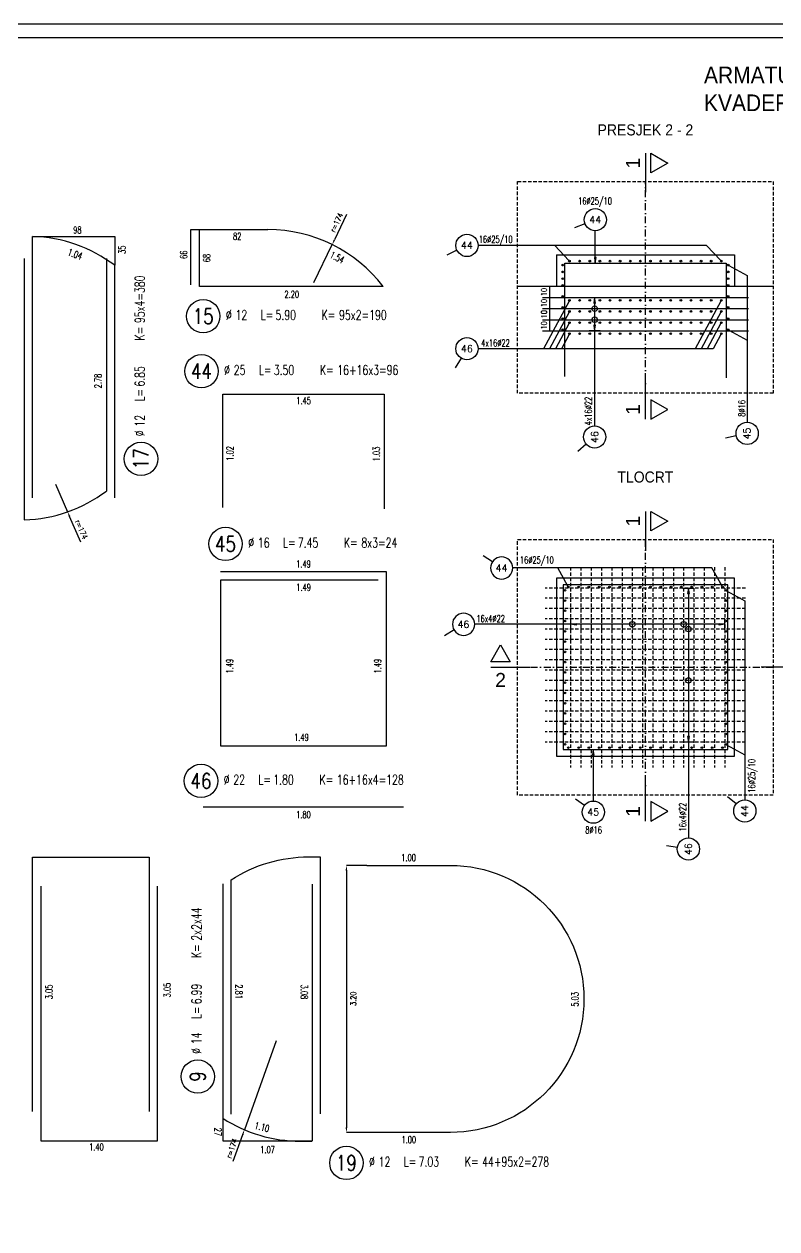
# Model space of a CAD drawing. Extents: x 29670 to 39758, y 69667 to 72992.
# Drawn here: x 36274 to 37627, y 70826 to 72992 of the extents above; entities that cross this region are included whole.
import ezdxf
from ezdxf.enums import TextEntityAlignment as Align

# ---------------------------------------------------------------- set-up
doc = ezdxf.new("R2010")
doc.units = 0
doc.header["$LTSCALE"] = 50
doc.header["$PDMODE"] = 34
doc.header["$PDSIZE"] = 5
for name, pattern in [('CENTER', [0.47, 0.25, -0.1, 0.02, -0.1]), ('HIDDEN', [9.525, 6.35, -3.175]), ('HIDDEN2', [0.1875, 0.125, -0.0625])]:
    doc.linetypes.add(name, pattern=pattern)
doc.layers.get('DEFPOINTS').update_dxf_attribs({"linetype": 'CONTINUOUS'})
for name, color, linetype in [('ARM', 1, 'CONTINUOUS'), ('ARM-I', 6, 'CONTINUOUS'), ('BETON', 7, 'CONTINUOUS'), ('CRTICA', 7, 'CONTINUOUS'), ('KOTE', 4, 'CONTINUOUS'), ('NEVIDLJIVO', 9, 'HIDDEN2'), ('OSI', 2, 'CENTER'), ('TANKO', 8, 'CONTINUOUS'), ('TEKST', 7, 'CONTINUOUS')]:
    doc.layers.add(name, color=color, linetype=linetype)
doc.styles.add('KOTE', font='romans.shx', dxfattribs={"width": 0.7})
doc.styles.add('NASLOV', font='ARIAL.TTF')
doc.styles.get("Standard").update_dxf_attribs({"font": 'romans.shx', "width": 0.9})
doc.dimstyles.new('M-50', dxfattribs={"dimscale": 50, "dimtxt": 0.2, "dimasz": 0.185, "dimexe": 0, "dimexo": 0, "dimgap": 0.1, "dimtad": 1, "dimdec": 0, "dimzin": 0, "dimdsep": 46, "dimtxsty": 'KOTE', "dimcen": 0.09, "dimclrd": 256, "dimclre": 256, "dimclrt": 2, "dimadec": 0, "dimazin": 0, "dimtfac": 1, "dimtdec": 0, "dimtix": 1, "dimtmove": 2, "dimatfit": 3, "dimfxl": 0, "dimtolj": 1, "dimtzin": 0, "dimarcsym": 0})

# ---------------------------------------------------------------- blocks, each defined once
blk = doc.blocks.new('*D307')
at = {"layer": 'DEFPOINTS', "color": 0}
for p in [(36727.4, 71164.3), (36670.2, 71004.2)]:
    blk.add_point(p, dxfattribs=at)
at = {"layer": 'TANKO', "lineweight": -2}
for p, q in [((36727.4, 71164.3), (36670.2, 71004.2)), ((36650.1, 70947.9), (36667.1, 70995.5))]:
    blk.add_line(p, q, dxfattribs=at)
at = {"layer": 'TANKO'}
blk.add_solid([(36665.7, 70996), (36668.6, 70995), (36670.2, 71004.2)], dxfattribs=at)
at = {"layer": 'TANKO', "color": 2, "insert": (36647.6, 70970.7), "char_height": 10, "attachment_point": 5, "rotation": 70.3385, "style": 'KOTE'}
blk.add_mtext('\\A1;{\\fRomanS|b0|i0|c238|p2;r=174}', dxfattribs=at)
blk = doc.blocks.new('POZ')
at = {"layer": 'ARM-I'}
blk.add_circle((0, 0), 0.6, dxfattribs=at)
at = {"layer": 'ARM', "width": 0.7}
for s, p in [('%%c', (0.814, -0.125)), ('L=', (2.064, -0.125)), ('K=', (4.256, -0.125))]:
    blk.add_text(s, height=0.35, dxfattribs=at).set_placement(p)
for tag, p in [('VA', (0.879, 0.435)), ('FI', (1.162, -0.13)), ('DUZ', (2.598, -0.13)), ('KOM', (4.881, -0.13))]:
    blk.add_attdef(tag, p, '', height=0.35, dxfattribs=at)
at = {"layer": 'ARM', "width": 0.7, "flags": 1}
for tag, p in [('TIP', (1.038, -0.896)), ('A', (1.162, -1.411)), ('B', (1.162, -1.918)), ('C', (1.162, -2.426)), ('D', (1.162, -2.934)), ('E', (1.162, -3.441)), ('F', (1.162, -3.949)), ('G', (1.162, -4.457)), ('H', (1.162, -4.964)), ('I', (1.162, -5.472)), ('J', (1.162, -5.98)), ('K', (1.162, -6.487)), ('L', (1.162, -6.995)), ('M', (1.162, -7.503)), ('N', (1.162, -8.011))]:
    blk.add_attdef(tag, p, '', height=0.35, dxfattribs=at)
at = {"layer": 'ARM-I', "width": 0.8}
blk.add_attdef('POZ', text='', height=0.55, dxfattribs=at).set_placement((0, 0), align=Align.MIDDLE)
blk = doc.blocks.new('A$C28D80909')
at = {"layer": 'ARM-I'}
for p, q in [((0, 308), (0, 27)), ((106.7, 307.6), (107, 0)), ((92.6, -0.4), (106.7, -0.4))]:
    blk.add_line(p, q, dxfattribs=at)
blk.add_arc((92.6, 169.6), 170, 237.0084, 270, dxfattribs=at)
blk = doc.blocks.new('*D310')
at = {"layer": 'DEFPOINTS', "color": 0}
for p in [(36827.9, 72595.3), (36794.9, 72526.9)]:
    blk.add_point(p, dxfattribs=at)
at = {"layer": 'TANKO', "lineweight": -2}
for p, q in [((36853.9, 72649.2), (36831.9, 72603.7)), ((36794.9, 72526.9), (36827.9, 72595.3))]:
    blk.add_line(p, q, dxfattribs=at)
at = {"layer": 'TANKO'}
blk.add_solid([(36830.5, 72604.3), (36833.3, 72603), (36827.9, 72595.3)], dxfattribs=at)
at = {"layer": 'TANKO', "color": 2, "insert": (36835.9, 72635), "char_height": 10, "attachment_point": 5, "rotation": 64.2852, "style": 'KOTE'}
blk.add_mtext('\\A1;{\\fRomanS|b0|i0|c238|p2;r=174}', dxfattribs=at)
blk = doc.blocks.new('*D312')
at = {"layer": 'DEFPOINTS', "color": 0}
for p in [(36330.7, 72164.5), (36352.4, 72115)]:
    blk.add_point(p, dxfattribs=at)
at = {"layer": 'TANKO', "lineweight": -2}
for p, q in [((36330.7, 72164.5), (36352.4, 72115)), ((36376.4, 72060.2), (36356.1, 72106.6))]:
    blk.add_line(p, q, dxfattribs=at)
at = {"layer": 'TANKO'}
blk.add_solid([(36357.5, 72107.2), (36354.7, 72105.9), (36352.4, 72115)], dxfattribs=at)
at = {"layer": 'TANKO', "color": 2, "insert": (36377.3, 72083.2), "char_height": 10, "attachment_point": 5, "rotation": 293.6298, "style": 'KOTE'}
blk.add_mtext('\\A1;{\\fRomanS|b0|i0|c238|p2;r=174}', dxfattribs=at)
blk = doc.blocks.new('*D314')
at = {"layer": 'DEFPOINTS', "color": 0}
for p in [(36890.2, 71479.3), (36853.5, 70999.3), (36890.2, 70999.3)]:
    blk.add_point(p, dxfattribs=at)
at = {"layer": 'TANKO', "lineweight": -2}
for p, q in [((36890.2, 71479.3), (36853.5, 71479.3)), ((36853.5, 71470.1), (36853.5, 71008.6)), ((36890.2, 70999.3), (36853.5, 70999.3))]:
    blk.add_line(p, q, dxfattribs=at)
at = {"layer": 'TANKO'}
for points in [[(36851.9, 71470.1), (36855, 71470.1), (36853.5, 71479.3)], [(36851.9, 71008.6), (36855, 71008.6), (36853.5, 70999.3)]]:
    blk.add_solid(points, dxfattribs=at)
at = {"layer": 'TANKO', "color": 2, "insert": (36865.8, 71239.7), "char_height": 10, "attachment_point": 5, "rotation": 90, "style": 'KOTE'}
blk.add_mtext('\\A1;{\\fRomanS|b0|i0|c238|p2;3.20}', dxfattribs=at)
blk = doc.blocks.new('*D345')
at = {"layer": 'DEFPOINTS', "color": 0}
for p in [(37218.4, 72519.7), (37218.4, 72500.2), (37218.4, 72500.2)]:
    blk.add_point(p, dxfattribs=at)
at = {"layer": 'TANKO', "lineweight": -2}
blk.add_line((37218.4, 72519.7), (37218.4, 72500.2), dxfattribs=at)
at = {"layer": 'TANKO', "color": 2, "insert": (37208.4, 72509.9), "char_height": 10, "attachment_point": 5, "rotation": 90, "style": 'KOTE'}
blk.add_mtext('\\A1;{\\fRomanS|b0|i0|c238|p2;10}', dxfattribs=at)
blk = doc.blocks.new('*D346')
at = {"layer": 'DEFPOINTS', "color": 0}
for p in [(37218.4, 72500.2), (37218.4, 72480.2), (37218.4, 72480.2)]:
    blk.add_point(p, dxfattribs=at)
at = {"layer": 'TANKO', "lineweight": -2}
blk.add_line((37218.4, 72500.2), (37218.4, 72480.2), dxfattribs=at)
at = {"layer": 'TANKO', "color": 2, "insert": (37208.4, 72490.2), "char_height": 10, "attachment_point": 5, "rotation": 90, "style": 'KOTE'}
blk.add_mtext('\\A1;{\\fRomanS|b0|i0|c238|p2;10}', dxfattribs=at)
blk = doc.blocks.new('*D347')
at = {"layer": 'DEFPOINTS', "color": 0}
for p in [(37218.4, 72480.2), (37218.4, 72460.2), (37218.4, 72460.2)]:
    blk.add_point(p, dxfattribs=at)
at = {"layer": 'TANKO', "lineweight": -2}
blk.add_line((37218.4, 72480.2), (37218.4, 72460.2), dxfattribs=at)
at = {"layer": 'TANKO', "color": 2, "insert": (37208.4, 72470.2), "char_height": 10, "attachment_point": 5, "rotation": 90, "style": 'KOTE'}
blk.add_mtext('\\A1;{\\fRomanS|b0|i0|c238|p2;10}', dxfattribs=at)
blk = doc.blocks.new('*D348')
at = {"layer": 'DEFPOINTS', "color": 0}
for p in [(37218.4, 72460.2), (37218.4, 72440.2), (37218.4, 72440.2)]:
    blk.add_point(p, dxfattribs=at)
at = {"layer": 'TANKO', "lineweight": -2}
blk.add_line((37218.4, 72460.2), (37218.4, 72440.2), dxfattribs=at)
at = {"layer": 'TANKO', "color": 2, "insert": (37208.4, 72450.2), "char_height": 10, "attachment_point": 5, "rotation": 90, "style": 'KOTE'}
blk.add_mtext('\\A1;{\\fRomanS|b0|i0|c238|p2;10}', dxfattribs=at)
blk = doc.blocks.new('STR')
at = {"layer": 'KOTE', "color": 9}
blk.add_lwpolyline([(-1, 0.17), (-1, -0.17), (0, 0)], close=True, dxfattribs=at)
at = {"layer": 'KOTE', "color": 9, "linetype": 'ByBlock'}
blk.add_solid([(-1, 0.17), (-1, -0.17), (0, 0)], dxfattribs=at)
blk = doc.blocks.new('P')
at = {"layer": 'KOTE'}
blk.add_circle((0, 0), 0.4, dxfattribs=at)
blk.add_attdef('P', text='', height=0.25, dxfattribs=at).set_placement((-0.004, 0.004), align=Align.MIDDLE)
blk = doc.blocks.new('S')
at = {"layer": 'KOTE', "color": 9}
blk.add_line((0, 1), (0, -1), dxfattribs=at)
blk.add_lwpolyline([(-1, 0.17), (-1, -0.17), (0, 0)], close=True, dxfattribs=at)
at = {"layer": 'KOTE', "color": 9, "linetype": 'ByBlock'}
blk.add_solid([(-1, 0.17), (-1, -0.17), (0, 0)], dxfattribs=at)

msp = doc.modelspace()

# ---------------------------------------------------------------- linework, layer by layer
at = {"layer": 'ARM'}
for points in [[(37245.7, 72358), (37245.7, 72562), (37535.7, 72562), (37535.7, 72356)], [(37205.7, 72500.2), (37575.7, 72500.2)], [(37205.7, 72480.2), (37575.7, 72480.2)], [(37205.7, 72460.2), (37575.7, 72460.2)], [(37205.7, 72440.2), (37575.7, 72440.2)]]:
    msp.add_lwpolyline(points, dxfattribs=at)
msp.add_lwpolyline([(37242.7, 71687.5), (37538.7, 71687.5), (37538.7, 71983.5), (37242.7, 71983.5)], close=True, dxfattribs=at)
at = {"layer": 'ARM-I'}
for p, q in [((36574.2, 72622.2), (36712.5, 72622.2)), ((36574.2, 72523.2), (36574.2, 72622.2)), ((36589.2, 72520.2), (36589.2, 72622.2)), ((36289.7, 72140.3), (36289.7, 72610)), ((36274.7, 72570.1), (36274.7, 72100.4)), ((36422.1, 72570.1), (36422.1, 72152.3)), ((36437.1, 72140.3), (36437.1, 72558.1)), ((36919.5, 72520.2), (36589.2, 72520.2))]:
    msp.add_line(p, q, dxfattribs=at)
for points in [[(36631.3, 72122.5), (36631.3, 72326.5), (36921.3, 72326.5), (36921.3, 72120.5)], [(36910.3, 71992.2), (36627.3, 71992.2), (36627.3, 71694.2), (36925.3, 71694.2), (36925.3, 72007.2), (36627.3, 72007.2)], [(36596.3, 71584.4), (36956.3, 71584.4)]]:
    msp.add_lwpolyline(points, dxfattribs=at)
at = {"layer": 'ARM-I', "elevation": 0}
for points in [[(36289.2, 71036.8), (36289.2, 71494.3), (36499.2, 71494.3), (36499.2, 71036.8)], [(36304.2, 71441.8), (36304.2, 70984.3), (36514.2, 70984.3), (36514.2, 71441.8)]]:
    msp.add_lwpolyline(points, dxfattribs=at)
msp.add_lwpolyline([(36890.2, 71479.3), (37040.2, 71479.3, -1), (37040.2, 70999.3), (36890.2, 70999.3)], format="xyb", dxfattribs=at)
at = {"layer": 'ARM-I'}
for centre, start, end in [((36712.5, 72361.2), 37.5313, 90), ((36280.7, 72349.2), 53.1587, 88.024), ((36265.7, 72361.2), 271.976, 306.8413)]:
    msp.add_arc(centre, 261, start, end, dxfattribs=at)
at = {"layer": 'BETON'}
for p, q in [((37230.7, 72577), (37230.7, 72519.7)), ((37230.7, 72577), (37550.7, 72577)), ((37550.7, 72577), (37550.7, 72519.7)), ((37620.4, 72519.7), (37161, 72519.7))]:
    msp.add_line(p, q, dxfattribs=at)
for points in [[(29669.6, 69667.2), (38595.8, 69667.2), (38595.8, 72991.7), (29669.6, 72991.7)], [(29794.6, 69692.2), (38570.8, 69692.2), (38570.8, 72966.7), (29794.6, 72966.7)], [(37230.7, 71675.5), (37550.7, 71675.5), (37550.7, 71995.5), (37230.7, 71995.5)]]:
    msp.add_lwpolyline(points, close=True, dxfattribs=at)
at = {"layer": 'CRTICA'}
for p, q in [((37282.1, 72632.9), (37263.4, 72625.7)), ((37052, 72585.2), (37033.9, 72576.6)), ((37059.6, 72391.1), (37049.1, 72374)), ((37553.9, 72251.7), (37534.4, 72247.6)), ((37284.5, 72236.3), (37269.4, 72223.1)), ((37115.7, 72025), (37098.9, 72036)), ((37046.8, 71902.6), (37029.7, 71892.3)), ((37281, 71586.9), (37264.8, 71598.7)), ((37553.8, 71589.8), (37538.2, 71602.4)), ((37448.2, 71511.6), (37428.4, 71514.3))]:
    msp.add_line(p, q, dxfattribs=at)
at = {"layer": 'KOTE'}
for centre, radius in [((37242.1, 72558.4), 1.5), ((37254.3, 72565.6), 1.5), ((37272.5, 72565.6), 1.5), ((37290.7, 72565.6), 1.5), ((37308.9, 72565.6), 1.5), ((37327.1, 72565.6), 1.5), ((37345.3, 72565.6), 1.5), ((37363.5, 72565.6), 1.5), ((37381.6, 72565.6), 1.5), ((37399.8, 72565.6), 1.5), ((37418, 72565.6), 1.5), ((37436.2, 72565.6), 1.5), ((37454.4, 72565.6), 1.5), ((37472.6, 72565.6), 1.5), ((37490.8, 72565.6), 1.5), ((37509, 72565.6), 1.5), ((37527.1, 72565.6), 1.5), ((37539.3, 72558.4), 1.5), ((37242.1, 72546.2), 1.5), ((37242.1, 72534), 1.5), ((37539.3, 72546.2), 1.5), ((37539.3, 72534), 1.5), ((37242.1, 72521.8), 1.5), ((37539.3, 72521.8), 1.5), ((37242.1, 72502.3), 1.5), ((37254.3, 72495.1), 1.5), ((37272.5, 72495.1), 1.5), ((37290.7, 72495.1), 1.5), ((37308.9, 72495.1), 1.5), ((37327.1, 72495.1), 1.5), ((37345.3, 72495.1), 1.5), ((37363.5, 72495.1), 1.5), ((37381.6, 72495.1), 1.5), ((37399.8, 72495.1), 1.5), ((37418, 72495.1), 1.5), ((37436.2, 72495.1), 1.5), ((37454.4, 72495.1), 1.5), ((37472.6, 72495.1), 1.5), ((37490.8, 72495.1), 1.5), ((37509, 72495.1), 1.5), ((37527.1, 72495.1), 1.5), ((37539.3, 72502.3), 1.5), ((37242.1, 72482.3), 1.5), ((37254.3, 72475.1), 1.5), ((37272.5, 72475.1), 1.5), ((37290.7, 72475.1), 1.5), ((37299.5, 72480.2), 5), ((37299.5, 72460.2), 5), ((37308.9, 72475.1), 1.5), ((37327.1, 72475.1), 1.5), ((37345.3, 72475.1), 1.5), ((37363.5, 72475.1), 1.5), ((37381.6, 72475.1), 1.5), ((37399.8, 72475.1), 1.5), ((37418, 72475.1), 1.5), ((37436.2, 72475.1), 1.5), ((37454.4, 72475.1), 1.5), ((37472.6, 72475.1), 1.5), ((37490.8, 72475.1), 1.5), ((37509, 72475.1), 1.5), ((37527.1, 72475.1), 1.5), ((37539.3, 72482.3), 1.5), ((37242.1, 72462.3), 1.5), ((37242.1, 72442.3), 1.5), ((37254.3, 72455.1), 1.5), ((37272.5, 72455.1), 1.5), ((37290.7, 72455.1), 1.5), ((37308.9, 72455.1), 1.5), ((37327.1, 72455.1), 1.5), ((37345.3, 72455.1), 1.5), ((37363.5, 72455.1), 1.5), ((37381.6, 72455.1), 1.5), ((37399.8, 72455.1), 1.5), ((37418, 72455.1), 1.5), ((37436.2, 72455.1), 1.5), ((37454.4, 72455.1), 1.5), ((37472.6, 72455.1), 1.5), ((37490.8, 72455.1), 1.5), ((37508.9, 72455.1), 1.5), ((37527.1, 72455.1), 1.5), ((37539.3, 72462.3), 1.5), ((37539.3, 72442.3), 1.5), ((37254.3, 72435.1), 1.5), ((37272.5, 72435.1), 1.5), ((37290.7, 72435.1), 1.5), ((37308.9, 72435.1), 1.5), ((37327.1, 72435.1), 1.5), ((37345.3, 72435.1), 1.5), ((37363.5, 72435.1), 1.5), ((37381.6, 72435.1), 1.5), ((37399.8, 72435.1), 1.5), ((37418, 72435.1), 1.5), ((37436.2, 72435.1), 1.5), ((37454.4, 72435.1), 1.5), ((37472.6, 72435.1), 1.5), ((37490.8, 72435.1), 1.5), ((37509, 72435.1), 1.5), ((37527.1, 72435.1), 1.5), ((37246.3, 71973.9), 1.5), ((37252.3, 71979.9), 1.5), ((37270.8, 71979.9), 1.5), ((37289.2, 71979.9), 1.5), ((37307.7, 71979.9), 1.5), ((37326.2, 71979.9), 1.5), ((37344.6, 71979.9), 1.5), ((37363.1, 71979.9), 1.5), ((37381.5, 71979.9), 1.5), ((37400, 71979.9), 1.5), ((37418.4, 71979.9), 1.5), ((37436.9, 71979.9), 1.5), ((37455.3, 71979.9), 1.5), ((37473.8, 71979.9), 1.5), ((37492.2, 71979.9), 1.5), ((37510.7, 71979.9), 1.5), ((37529.1, 71979.9), 1.5), ((37535.1, 71973.9), 1.5), ((37246.3, 71955.5), 1.5), ((37535.1, 71955.5), 1.5), ((37246.3, 71937), 1.5), ((37535.1, 71937), 1.5), ((37246.3, 71918.6), 1.5), ((37246.3, 71900.1), 1.5), ((37367.1, 71912.8), 5), ((37459.4, 71912.8), 5), ((37468, 71904.2), 5), ((37535.1, 71918.6), 1.5), ((37535.1, 71900.1), 1.5), ((37246.3, 71881.7), 1.5), ((37535.1, 71881.7), 1.5), ((37246.3, 71863.2), 1.5), ((37535.1, 71863.2), 1.5), ((37246.3, 71844.8), 1.5), ((37535.1, 71844.8), 1.5), ((37246.3, 71826.3), 1.5), ((37468, 71811.9), 5), ((37535.1, 71826.3), 1.5), ((37246.3, 71807.8), 1.5), ((37535.1, 71807.8), 1.5), ((37246.3, 71789.4), 1.5), ((37246.3, 71770.9), 1.5), ((37535.1, 71789.4), 1.5), ((37535.1, 71770.9), 1.5), ((37246.3, 71752.5), 1.5), ((37535.1, 71752.5), 1.5), ((37246.3, 71734), 1.5), ((37535.1, 71734), 1.5), ((37246.3, 71715.6), 1.5), ((37535.1, 71715.6), 1.5), ((37246.3, 71697.1), 1.5), ((37252.3, 71691.1), 1.5), ((37270.8, 71691.1), 1.5), ((37289.2, 71691.1), 1.5), ((37307.7, 71691.1), 1.5), ((37326.2, 71691.1), 1.5), ((37344.6, 71691.1), 1.5), ((37363.1, 71691.1), 1.5), ((37381.5, 71691.1), 1.5), ((37400, 71691.1), 1.5), ((37418.4, 71691.1), 1.5), ((37436.9, 71691.1), 1.5), ((37455.3, 71691.1), 1.5), ((37473.8, 71691.1), 1.5), ((37492.2, 71691.1), 1.5), ((37510.7, 71691.1), 1.5), ((37529.1, 71691.1), 1.5), ((37535.1, 71697.1), 1.5)]:
    msp.add_circle(centre, radius, dxfattribs=at)
at = {"layer": 'NEVIDLJIVO'}
for p, q in [((37256.4, 72015.5), (37256.4, 71655.5)), ((37274.9, 72015.5), (37274.9, 71655.5)), ((37293.3, 72015.5), (37293.3, 71655.5)), ((37311.8, 72015.5), (37311.8, 71655.5)), ((37330.2, 72015.5), (37330.2, 71655.5)), ((37348.7, 72015.5), (37348.7, 71655.5)), ((37367.1, 72015.5), (37367.1, 71655.5)), ((37385.6, 72015.5), (37385.6, 71655.5)), ((37404, 72015.5), (37404, 71655.5)), ((37422.5, 72015.5), (37422.5, 71655.5)), ((37441, 72015.5), (37441, 71655.5)), ((37459.4, 72015.5), (37459.4, 71655.5)), ((37477.9, 72015.5), (37477.9, 71655.5)), ((37496.3, 72015.5), (37496.3, 71655.5)), ((37514.8, 72015.5), (37514.8, 71655.5)), ((37533.2, 72015.5), (37533.2, 71655.5)), ((37570.7, 71978), (37210.7, 71978)), ((37570.7, 71959.6), (37210.7, 71959.6)), ((37570.7, 71941.1), (37210.7, 71941.1)), ((37570.7, 71922.6), (37210.7, 71922.6)), ((37570.7, 71904.2), (37210.7, 71904.2)), ((37570.7, 71885.7), (37210.7, 71885.7)), ((37570.7, 71867.3), (37210.7, 71867.3)), ((37570.7, 71848.8), (37210.7, 71848.8)), ((37570.7, 71830.4), (37210.7, 71830.4)), ((37570.7, 71811.9), (37210.7, 71811.9)), ((37570.7, 71793.5), (37210.7, 71793.5)), ((37570.7, 71775), (37210.7, 71775)), ((37570.7, 71756.6), (37210.7, 71756.6)), ((37570.7, 71738.1), (37210.7, 71738.1)), ((37570.7, 71719.7), (37210.7, 71719.7)), ((37570.7, 71701.2), (37210.7, 71701.2))]:
    msp.add_line(p, q, dxfattribs=at)
for points in [[(37161, 72708.8), (37620.4, 72708.8), (37620.4, 72328.1), (37161, 72328.1)], [(37161, 72065.2), (37620.4, 72065.2), (37620.4, 71605.8), (37161, 71605.8)]]:
    msp.add_lwpolyline(points, close=True, dxfattribs=at)
at = {"layer": 'OSI'}
for p, q in [((37390.7, 72328.1), (37390.7, 72708.8)), ((37390.7, 71605.8), (37390.7, 72065.2)), ((37161, 71835.5), (37620.4, 71835.5))]:
    msp.add_line(p, q, dxfattribs=at)
at = {"layer": 'TANKO'}
for p, q in [((37300.7, 72562), (37300.7, 72620.1)), ((36289.7, 72610), (36437.1, 72610)), ((36437.1, 72610), (36437.1, 72558.1)), ((37500.7, 72593.8), (37090, 72593.8)), ((37253.3, 72566.7), (37227.9, 72593.8)), ((37526.1, 72566.7), (37500.7, 72593.8)), ((37540.7, 72557.7), (37573.5, 72539.6)), ((37573.5, 72539.6), (37573.5, 72275.9)), ((37253.6, 72493.8), (37207.4, 72408.1)), ((37299.5, 72500.2), (37299.5, 72440.2)), ((37526.4, 72493.8), (37480.2, 72408.1)), ((37253.6, 72473.8), (37218.2, 72408.1)), ((37526.4, 72473.8), (37491, 72408.1)), ((37253.6, 72453.8), (37229, 72408.1)), ((37526.4, 72453.8), (37501.8, 72408.1)), ((37253.6, 72433.8), (37239.8, 72408.1)), ((37299.5, 72440.2), (37299.5, 72269.5)), ((37526.4, 72433.8), (37512.6, 72408.1)), ((37540.7, 72441.6), (37573.5, 72423.5)), ((37512.6, 72408.1), (37090, 72408.1)), ((37510.3, 72014.1), (37152.4, 72014.1)), ((37251.6, 71981.2), (37233.5, 72014.1)), ((37528.4, 71981.2), (37510.3, 72014.1)), ((37468, 71978), (37468, 71701.2)), ((37536.5, 71973.2), (37569.3, 71955.1)), ((37569.3, 71955.1), (37569.3, 71597.2)), ((37256.4, 71912.8), (37084, 71912.8)), ((37533.2, 71912.8), (37256.4, 71912.8)), ((37297.1, 71687.5), (37297.1, 71595.1)), ((37468, 71701.2), (37468, 71528.8)), ((37536.5, 71696.4), (37569.3, 71678.3))]:
    msp.add_line(p, q, dxfattribs=at)
at = {"layer": 'TANKO', "elevation": 0}
msp.add_lwpolyline([(36631.6, 71024.8), (36631.6, 70984.3), (36792.1, 70984.3)], dxfattribs=at)
at = {"layer": 'TEKST', "linetype": 'HIDDEN'}
for p, q in [((37390.7, 72759.4), (37390.7, 72689.4)), ((37390.7, 72281.4), (37390.7, 72351.4)), ((37390.7, 72115.8), (37390.7, 72045.8)), ((37113, 71835.5), (37183, 71835.5)), ((37668.5, 71835.5), (37598.5, 71835.5)), ((37390.7, 71559.1), (37390.7, 71629.1))]:
    msp.add_line(p, q, dxfattribs=at)
at = {"layer": 'TEKST'}
for points in [[(37400.7, 72724.4), (37400.7, 72759.4), (37431.1, 72741.9)], [(37400.7, 72316.4), (37400.7, 72281.4), (37431.1, 72298.9)], [(37400.7, 72080.8), (37400.7, 72115.8), (37431.1, 72098.3)], [(37148, 71845.5), (37113, 71845.5), (37130.5, 71875.8)], [(37400.7, 71594.1), (37400.7, 71559.1), (37431.1, 71576.6)]]:
    msp.add_lwpolyline(points, close=True, dxfattribs=at)

# ---------------------------------------------------------------- block references
at = {"layer": 'ARM-I', "xscale": -1.5, "yscale": 1.5, "zscale": 1.5, "rotation": 180}
msp.add_blockref('A$C28D80909', (36646.6, 71494.1, 0), dxfattribs=at)
at = {"layer": 'ARM-I', "xscale": 1.5, "yscale": 1.5, "zscale": 1.5}
msp.add_blockref('A$C28D80909', (36631.6, 70984.3, 0), dxfattribs=at)
at = {"layer": 'KOTE'}
ref = msp.add_blockref('P', (37300.7, 72640.1), dxfattribs=dict(at, xscale=50, yscale=50, zscale=50))
ref.add_attrib('P', '44', dxfattribs={"height": 12.5}).set_placement((37300.6, 72640.3), align=Align.MIDDLE)
ref = msp.add_blockref('P', (37070, 72593.8), dxfattribs=dict(at, xscale=50, yscale=50, zscale=50))
ref.add_attrib('P', '44', dxfattribs={"height": 12.5}).set_placement((37069.9, 72594), align=Align.MIDDLE)
at = {"layer": 'KOTE', "yscale": 10, "zscale": 10}
for name, p, xscale, rotation in [('STR', (37300.7, 72562), 10, 270), ('S', (37299.5, 72500.2), 10, 90), ('S', (37299.5, 72440.2), 10, 270), ('S', (37468, 71978), 10, 90), ('S', (37256.4, 71912.8), -10, 7.170344318296883e-09), ('S', (37533.2, 71912.8), -10, 180.0000000071704), ('S', (37468, 71701.2), 10, 270), ('STR', (37297.1, 71687.5), 10, 90)]:
    msp.add_blockref(name, p, dxfattribs=dict(at, xscale=xscale, rotation=rotation))
at = {"layer": 'KOTE', "xscale": 50, "yscale": 50, "zscale": 50, "rotation": 90}
for p, values in [((36484.4, 72210.1), {'POZ': '17', 'FI': '12', 'DUZ': '6.85', 'KOM': '95x4=380'}), ((36586.3, 71099.9, 0), {'POZ': '9', 'FI': '14', 'DUZ': '6.99', 'KOM': '2x2x44'})]:
    msp.add_blockref('POZ', p, dxfattribs=at).add_auto_attribs(values)
at = {"layer": 'KOTE', "xscale": 50, "yscale": 50, "zscale": 50}
for p, values in [((36596.2, 72466.5), {'POZ': '15', 'FI': '12', 'DUZ': '5.90', 'KOM': '95x2=190'}), ((36593, 72367.6), {'POZ': '44', 'FI': '25', 'DUZ': '3.50', 'KOM': '16+16x3=96'}), ((36636.3, 72057.2), {'POZ': '45', 'FI': '16', 'DUZ': '7.45', 'KOM': '8x3=24'}), ((36592.2, 71631.2), {'POZ': '46', 'FI': '22', 'DUZ': '1.80', 'KOM': '16+16x4=128'}), ((36853.4, 70944.5), {'POZ': '19', 'FI': '12', 'DUZ': '7.03', 'KOM': '44+95x2=278'})]:
    msp.add_blockref('POZ', p, dxfattribs=at).add_auto_attribs(values)
at = {"layer": 'KOTE'}
ref = msp.add_blockref('P', (37070, 72408.1), dxfattribs=dict(at, xscale=50, yscale=50, zscale=50))
ref.add_attrib('P', '46', dxfattribs={"height": 12.5}).set_placement((37069.9, 72408.3), align=Align.MIDDLE)
ref = msp.add_blockref('P', (37299.5, 72249.5), dxfattribs=dict(at, xscale=50, yscale=50, zscale=50, rotation=90))
ref.add_attrib('P', '46', dxfattribs={"height": 12.5, "rotation": 90}).set_placement((37299.3, 72249.3), align=Align.MIDDLE)
ref = msp.add_blockref('P', (37573.5, 72255.9), dxfattribs=dict(at, xscale=50, yscale=50, zscale=50, rotation=90))
ref.add_attrib('P', '45', dxfattribs={"height": 12.5, "rotation": 90}).set_placement((37573.3, 72255.7), align=Align.MIDDLE)
ref = msp.add_blockref('P', (37132.4, 72014.1), dxfattribs=dict(at, xscale=-50, yscale=50, zscale=50, rotation=180.0000000071704))
ref.add_attrib('P', '44', dxfattribs={"height": 12.5, "rotation": 0}).set_placement((37132.2, 72013.9), align=Align.MIDDLE)
ref = msp.add_blockref('P', (37064, 71912.8), dxfattribs=dict(at, xscale=-50, yscale=50, zscale=50, rotation=180.0000000071704))
ref.add_attrib('P', '46', dxfattribs={"height": 12.5, "rotation": 0}).set_placement((37063.8, 71912.6), align=Align.MIDDLE)
ref = msp.add_blockref('P', (37297.1, 71575.1), dxfattribs=dict(at, xscale=50, yscale=50, zscale=50))
ref.add_attrib('P', '45', dxfattribs={"height": 12.5}).set_placement((37296.9, 71575.3), align=Align.MIDDLE)
ref = msp.add_blockref('P', (37569.3, 71577.2), dxfattribs=dict(at, xscale=50, yscale=50, zscale=50, rotation=90))
ref.add_attrib('P', '44', dxfattribs={"height": 12.5, "rotation": 90}).set_placement((37569.1, 71577), align=Align.MIDDLE)
ref = msp.add_blockref('P', (37468, 71508.8), dxfattribs=dict(at, xscale=50, yscale=50, zscale=50, rotation=90))
ref.add_attrib('P', '46', dxfattribs={"height": 12.5, "rotation": 90}).set_placement((37467.8, 71508.6), align=Align.MIDDLE)

# ---------------------------------------------------------------- texts
at = {"layer": 'KOTE', "style": 'KOTE', "width": 0.7}
for s, p in [('16%%c25/10', (37300.2, 72672.9)), ('98', (36370, 72621.4)), ('1.45', (36776.6, 72314.8)), ('1.49', (36776.3, 72021)), ('1.49', (36776.6, 71979.2)), ('1.49', (36772.6, 71709.7)), ('1.80', (36776.3, 71570.7)), ('8%%c16', (37297.7, 71543.2)), ('1.00', (36965.2, 71493.1, 0)), ('1.00', (36965.5, 70986.6, 0)), ('1.40', (36404.2, 70973.1, 0)), ('1.07', (36711.8, 70968.3, 0))]:
    msp.add_text(s, height=12.5, dxfattribs=at).set_placement(p, align=Align.MIDDLE)
for s, rotation, p in [('82', 360, (36657.2, 72610)), ('1.04', 340.3462, (36366, 72578.1)), ('35', 90, (36450.3, 72586.1)), ('66', 90, (36561.2, 72577.1)), ('68', 90, (36602.4, 72571)), ('1.54', 333.7657, (36836.9, 72572.3)), ('2.20', 360, (36755.3, 72505.9)), ('2.78', 90, (36406.9, 72350.1)), ('1.02', 90, (36644.5, 72219.9)), ('1.03', 90, (36907.3, 72218.9)), ('1.49', 90, (36643.8, 71837.5)), ('1.49', 90, (36909.4, 71837.5)), ('3.05', 90, (36319.1, 71251.9, 0)), ('3.05', 90, (36531.4, 71255.2, 0)), ('2.81', 270, (36660.5, 71252.5, 0)), ('3.08', 270, (36777.8, 71252, 0)), ('5.03', 90, (37264.3, 71238.7, 0)), ('1.10', 345.8378, (36701.8, 71009.1, 0)), ('27', 270, (36622.8, 71000.4, 0))]:
    msp.add_text(s, height=12.5, rotation=rotation, dxfattribs=at).set_placement(p, align=Align.MIDDLE)
for s, p in [('16%%C25/10', (37091.3, 72598.4)), ('4x16%%c22', (37095.7, 72412.4))]:
    msp.add_text(s, height=12.5, dxfattribs=at).set_placement(p)
for s, rotation, p in [('4x16%%c22', 90, (37294.6, 72270.3)), ('8%%C16', 90, (37570.2, 72285.9)), ('16%%C25/10', 0, (37165.3, 72022)), ('16x4%%c22', 0, (37087, 71916.8)), ('16%%C25/10', 90, (37588, 71610.1)), ('16x4%%c22', 90, (37463.9, 71540.6))]:
    msp.add_text(s, height=12.5, rotation=rotation, dxfattribs=at).set_placement(p)
at = {"layer": 'TEKST', "style": 'NASLOV'}
for p in [(37368.2, 72741.9), (37368.2, 72298.9), (37368.2, 72098.3), (37368.2, 71576.6)]:
    msp.add_text('1', height=25, rotation=90, dxfattribs=at).set_placement(p, align=Align.MIDDLE)
msp.add_text('2', height=25, dxfattribs=at).set_placement((37130.5, 71813), align=Align.MIDDLE)
at = {"layer": 'TEKST', "attachment_point": 5}
for s, insert, char_height in [('{\\fArial|b0|i0|c238|p34;ARMATURA LEŽAJNIH\\PKVADERA..........M 1:25}', (37696.1, 72875), 30), ('{\\fArial|b0|i0|c238|p34;PRESJEK 2 - 2}', (37390.7, 72801.4), 20), ('{\\fArial|b0|i0|c238|p34;TLOCRT}', (37390.7, 72177.4), 20)]:
    msp.add_mtext(s, dxfattribs=dict(at, insert=insert, char_height=char_height))

# ---------------------------------------------------------------- dimensions: what is measured, and where the dimension line sits
at = {"layer": 'TANKO'}
for center, mpoint, picture, middle in [((36794.9, 72526.9), (36827.9, 72595.3), '*D310', (36835.9, 72635)), ((36330.7, 72164.5), (36352.4, 72115), '*D312', (36377.3, 72083.2)), ((36727.4, 71164.3, 0), (36670.2, 71004.2, 0), '*D307', (36647.6, 70970.7, 0))]:
    dim = msp.add_radius_dim(center=center, mpoint=mpoint, text='{\\fRomanS|b0|i0|c238|p2;r=174}', dimstyle='M-50', dxfattribs=at)
    dim.commit()
    dim.dimension.update_dxf_attribs({"geometry": picture, "text_midpoint": middle})
for base, p1, p2, picture, middle in [((37218.4, 72500.2), (37218.4, 72519.7), (37218.4, 72500.2), '*D345', (37208.4, 72509.9)), ((37218.4, 72480.2), (37218.4, 72500.2), (37218.4, 72480.2), '*D346', (37208.4, 72490.2)), ((37218.4, 72460.2), (37218.4, 72480.2), (37218.4, 72460.2), '*D347', (37208.4, 72470.2)), ((37218.4, 72440.2), (37218.4, 72460.2), (37218.4, 72440.2), '*D348', (37208.4, 72450.2))]:
    dim = msp.add_linear_dim(base=base, p1=p1, p2=p2, angle=90, text='{\\fRomanS|b0|i0|c238|p2;10}', dimstyle='M-50', dxfattribs=at)
    dim.commit()
    dim.dimension.update_dxf_attribs({"geometry": picture, "text_midpoint": middle})
dim = msp.add_linear_dim(base=(36853.5, 70999.3, 0), p1=(36890.2, 71479.3, 0), p2=(36890.2, 70999.3, 0), angle=90, text='{\\fRomanS|b0|i0|c238|p2;3.20}', dimstyle='M-50', dxfattribs=at)
dim.commit()
dim.dimension.update_dxf_attribs({"geometry": '*D314', "text_midpoint": (36865.8, 71239.7, 0), "dimtype": 160})

doc.saveas('drawing.dxf')
